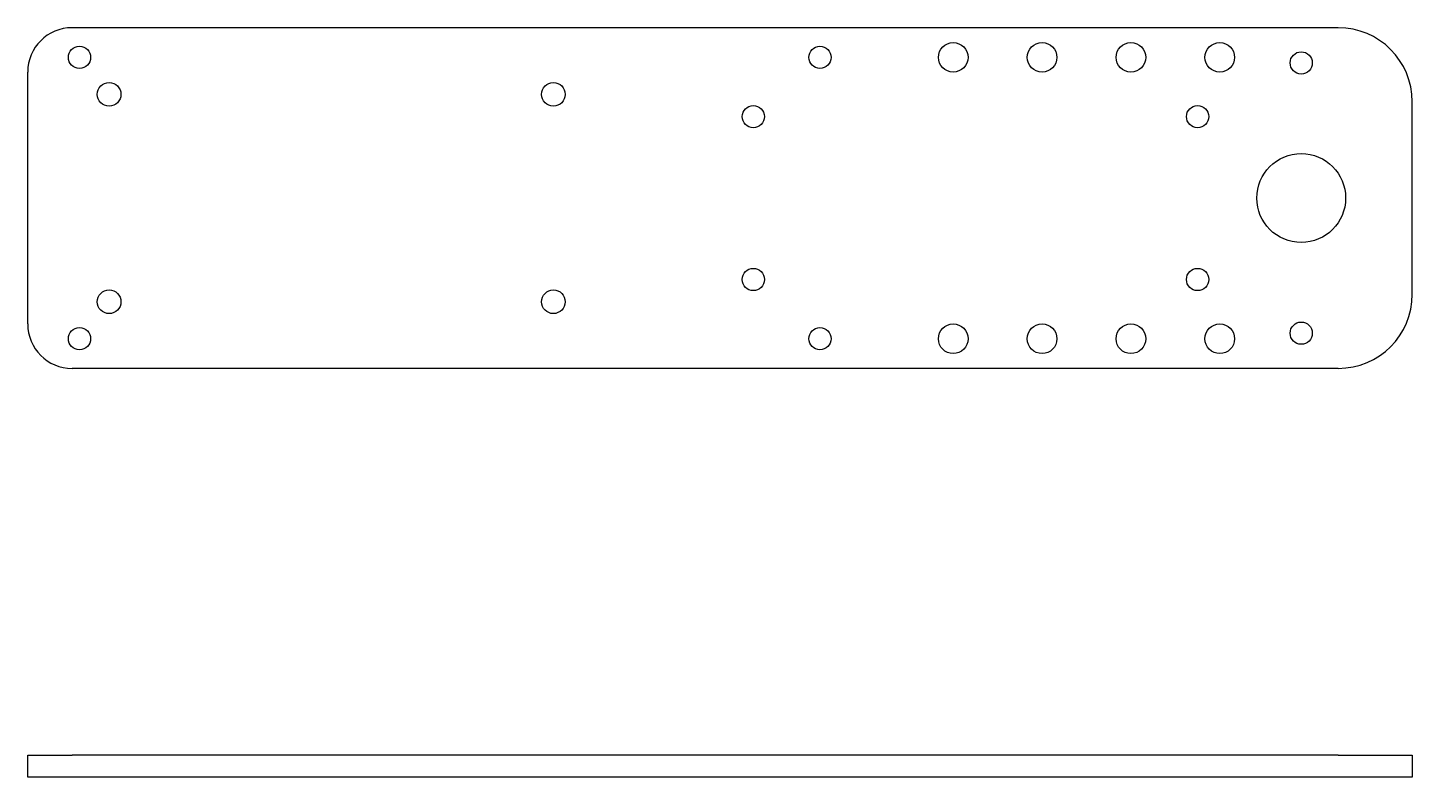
# Model space of a CAD drawing. Header units: millimetres. Extents: x 147 to 334, y 137 to 238.
import ezdxf

# ---------------------------------------------------------------- set-up
doc = ezdxf.new("R2010")
doc.units = ezdxf.units.MM
doc.layers.add('Nét đậm', color=7, linetype='Continuous', lineweight=35)

msp = doc.modelspace()

# ---------------------------------------------------------------- linework, layer by layer
at = {"layer": 'Nét đậm', "color": 7, "linetype": 'Continuous', "lineweight": 25}
for p, q in [((323.56, 238.24), (152.56, 238.24)), ((146.56, 198.24), (146.56, 232.24)), ((333.56, 202.24), (333.56, 228.24)), ((323.56, 192.24), (152.56, 192.24)), ((146.56, 137.02), (146.56, 140.02)), ((146.56, 140.02), (152.56, 140.02)), ((323.56, 140.02), (152.56, 140.02)), ((323.56, 140.02), (333.56, 140.02)), ((333.56, 140.02), (333.56, 137.02)), ((152.56, 137.02), (146.56, 137.02)), ((323.56, 137.02), (152.56, 137.02)), ((333.56, 137.02), (323.56, 137.02))]:
    msp.add_line(p, q, dxfattribs=at)
for centre, radius in [((153.56, 234.24), 1.5), ((253.56, 234.24), 1.5), ((271.56, 234.24), 2), ((283.56, 234.24), 2), ((295.56, 234.24), 2), ((307.56, 234.24), 2), ((318.56, 233.49), 1.5), ((157.56, 229.24), 1.6), ((217.56, 229.24), 1.6), ((244.56, 226.24), 1.5), ((304.56, 226.24), 1.5), ((318.56, 215.24), 6), ((244.56, 204.24), 1.5), ((304.56, 204.24), 1.5), ((157.56, 201.24), 1.6), ((217.56, 201.24), 1.6), ((271.56, 196.24), 2), ((283.56, 196.24), 2), ((295.56, 196.24), 2), ((307.56, 196.24), 2), ((318.56, 196.99), 1.5), ((153.56, 196.24), 1.5), ((253.56, 196.24), 1.5)]:
    msp.add_circle(centre, radius, dxfattribs=at)
for centre, radius, start, end in [((152.56, 232.24), 6, 90, 180), ((323.56, 228.24), 10, 0, 90), ((323.56, 202.24), 10, 270, 0), ((152.56, 198.24), 6, 180, 270)]:
    msp.add_arc(centre, radius, start, end, dxfattribs=at)

doc.saveas('drawing.dxf')
